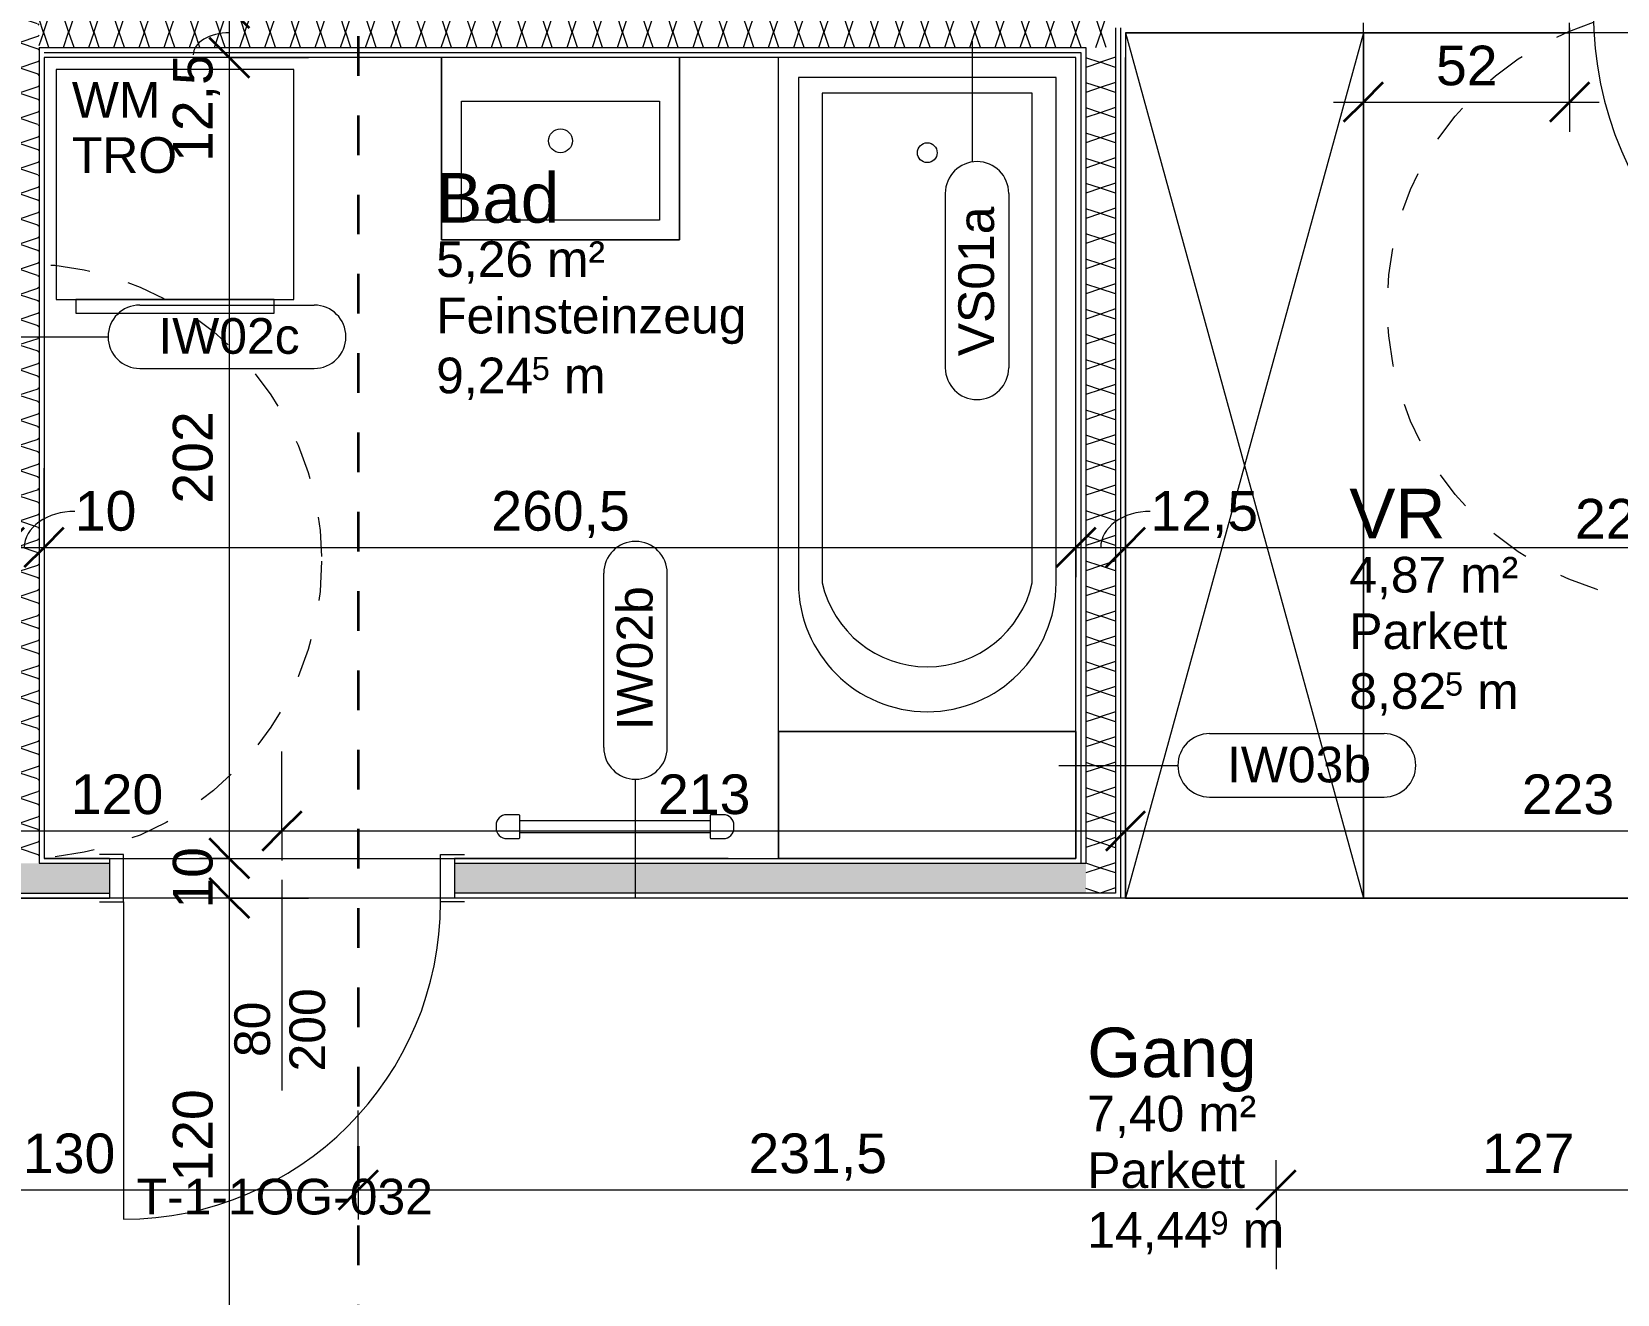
# Model space of a CAD drawing. Header units: metres. Extents: x 3.2 to 50, y 58.8 to 100.4.
# Drawn here: x 31.734 to 35.733, y 75.056 to 78.241 of the extents above; entities that cross this region are included whole.
import ezdxf

# ---------------------------------------------------------------- set-up
doc = ezdxf.new("R2010")
doc.units = ezdxf.units.M
doc.linetypes.add('Strich Punkt Mittel', pattern=[0.015875, 0.00635, -0.004763, 0, -0.004763])
doc.linetypes.add('Verdeckt', pattern=[0.003, 0.002, -0.001])
for name, color, linetype, lineweight in [('A_2D', 7, 'Continuous', 13), ('A_Bemassung-50_', 4, 'Continuous', 9), ('A_Bemassung_', 4, 'Continuous', 9), ('A_Beschriftung_', 7, 'Continuous', 9), ('A_Decken', 8, 'Continuous', 13), ('A_Moebel', 6, 'Continuous', 13), ('A_Raeume', 7, 'Continuous', 13), ('A_Raeume_', 7, 'Continuous', 5), ('A_Raeume_Beschriftung_', 7, 'Continuous', 9), ('A_Raster_', 1, 'Continuous', 9), ('A_Sanitaer', 3, 'Continuous', 13), ('A_Tueren', 31, 'Continuous', 13), ('A_Waende', 7, 'Continuous', 13), ('M-EQPM', 50, 'Continuous', 5), ('Text', 130, 'Continuous', 9)]:
    doc.layers.add(name, color=color, linetype=linetype, lineweight=lineweight)
doc.styles.add('Arial_2', font='arial.ttf', dxfattribs={"height": 0.09})
doc.styles.add('Arial_3', font='arial.ttf', dxfattribs={"height": 0.125})
doc.styles.add('Arial_4', font='arial.ttf', dxfattribs={"height": 0.05849})
doc.styles.add('Arial_5', font='arial.ttf', dxfattribs={"height": 0.1})
doc.dimstyles.new('WGA-Bemaßung', dxfattribs={"dimscale": 0.3048, "dimtxt": 0.102026, "dimasz": 0.328084, "dimexe": 0.246063, "dimexo": 0.0625, "dimgap": 0.04101, "dimtad": 1, "dimdec": 1, "dimlfac": 100, "dimrnd": 0.5, "dimdsep": 46, "dimtxsty": 'Arial_5', "dimblk1": 'OBLIQUE', "dimblk2": 'OBLIQUE', "dimsah": 1, "dimcen": 0.09, "dimdle": 0.246063, "dimazin": 2, "dimtfac": 1, "dimtdec": 4, "dimtix": 1, "dimtmove": 0, "dimatfit": 3, "dimfxl": 0.656168, "dimfxlon": 1, "dimtvp": 1, "dimtolj": 1, "dimtzin": 0, "dimarcsym": 2})
doc.dimstyles.new('WGA-Bemaßung_1', dxfattribs={"dimscale": 0.3048, "dimtxt": 0.102026, "dimasz": 0.328084, "dimexe": 0.246063, "dimexo": 0.0625, "dimgap": 0.04101, "dimtad": 1, "dimdec": 1, "dimlfac": 100, "dimrnd": 0.5, "dimdsep": 46, "dimtxsty": 'Arial_5', "dimblk1": 'OBLIQUE', "dimblk2": 'OBLIQUE', "dimsah": 1, "dimcen": 0.09, "dimdle": 0.246063, "dimazin": 2, "dimtfac": 1, "dimtdec": 4, "dimtix": 1, "dimtmove": 2, "dimatfit": 3, "dimfxl": 0.656168, "dimfxlon": 1, "dimtvp": 1, "dimtolj": 1, "dimtzin": 0, "dimarcsym": 2})
doc.dimstyles.new('WGA-Bemaßung_2', dxfattribs={"dimscale": 0.3048, "dimtxt": 0.102026, "dimasz": 0.328084, "dimexe": 0.246063, "dimexo": 0.0625, "dimgap": 0.04101, "dimtad": 1, "dimdec": 1, "dimlfac": 100, "dimrnd": 0.5, "dimdsep": 46, "dimtxsty": 'Arial_5', "dimblk1": 'OBLIQUE', "dimblk2": 'OBLIQUE', "dimsah": 1, "dimcen": 0.09, "dimdle": 0.246063, "dimazin": 2, "dimtfac": 1, "dimtdec": 4, "dimtix": 1, "dimtmove": 1, "dimatfit": 3, "dimfxl": 0.656168, "dimfxlon": 1, "dimtvp": 1, "dimtolj": 1, "dimtzin": 0, "dimarcsym": 2})
doc.dimstyles.new('WGA-Bemaßung_3', dxfattribs={"dimscale": 0.3048, "dimtxt": 0.102026, "dimasz": 0.328084, "dimexe": 0.246063, "dimexo": 0.0625, "dimgap": 0.04101, "dimtad": 1, "dimdec": 1, "dimlfac": 100, "dimrnd": 0.5, "dimdsep": 46, "dimtxsty": 'Arial_5', "dimblk1": 'OBLIQUE', "dimblk2": 'OBLIQUE', "dimsah": 1, "dimcen": 0.09, "dimdle": 0.246063, "dimazin": 2, "dimtfac": 1, "dimtdec": 4, "dimtix": 1, "dimtmove": 0, "dimatfit": 3, "dimfxl": 0.656168, "dimfxlon": 1, "dimtvp": 1, "dimtolj": 1, "dimtzin": 0, "dimarcsym": 2})

# ---------------------------------------------------------------- blocks, each defined once
blk = doc.blocks.new('UZ_D1 - SL_0900x2000_Wohnungstür-5426848-263_PP_01OG_BT1')
at = {"layer": 'A_Tueren', "lineweight": 5}
for p, q in [((-0.45, 0.1), (-0.51, 0.1)), ((-0.45, -0.1), (-0.45, 0.1)), ((0.45, 0.1), (0.51, 0.1)), ((0.45, -0.1), (0.45, 0.1)), ((-0.51, -0.1), (-0.45, -0.1)), ((0.51, -0.1), (0.45, -0.1)), ((0.45, -0.1), (0.45, -1))]:
    blk.add_line(p, q, dxfattribs=at)
blk.add_arc((0.45, -0.1), 0.9, 180, 270, dxfattribs=at)
blk = doc.blocks.new('UZ_D1 - SL_0800x2000_Zimmertür_Stahlzarge_GK-7175609-263_PP_01OG_BT1')
at = {"layer": 'A_Tueren', "lineweight": 5}
for p, q in [((0.4, 0.06), (0.4, 0.86)), ((-0.46, 0.06), (-0.4, 0.06)), ((-0.4, 0.06), (-0.4, -0.06)), ((0.4, 0.06), (0.4, -0.06)), ((0.46, 0.06), (0.4, 0.06)), ((-0.4, -0.06), (-0.46, -0.06)), ((0.4, -0.06), (0.46, -0.06))]:
    blk.add_line(p, q, dxfattribs=at)
blk.add_arc((0.4, 0.06), 0.8, 90, 180, dxfattribs=at)
blk = doc.blocks.new('Sani_Waschmaschine - 600x600-V35-263_PP_01OG_BT1')
at = {"layer": 'A_Sanitaer'}
for p, q in [((0.5675, 0.5666), (-0.0325, 0.5666)), ((-0.0325, 0.5666), (-0.0325, -0.0134)), ((0.5675, -0.0134), (0.5675, 0.5666)), ((-0.0325, -0.0134), (0.5675, -0.0134)), ((0.0175, -0.0134), (0.0175, -0.0484)), ((0.0238, -0.0134), (0.0175, -0.0134)), ((0.5175, -0.0134), (0.0175, -0.0134)), ((0.0423, -0.0134), (0.0238, -0.0134)), ((0.0721, -0.0134), (0.0423, -0.0134)), ((0.1116, -0.0134), (0.0721, -0.0134)), ((0.159, -0.0134), (0.1116, -0.0134)), ((0.2119, -0.0134), (0.159, -0.0134)), ((0.2675, -0.0134), (0.2119, -0.0134)), ((0.3231, -0.0134), (0.2675, -0.0134)), ((0.376, -0.0134), (0.3231, -0.0134)), ((0.4234, -0.0134), (0.376, -0.0134)), ((0.463, -0.0134), (0.4234, -0.0134)), ((0.4928, -0.0134), (0.463, -0.0134)), ((0.5112, -0.0134), (0.4928, -0.0134)), ((0.5175, -0.0134), (0.5112, -0.0134)), ((0.5175, -0.0484), (0.5175, -0.0134)), ((0.0175, -0.0484), (0.5175, -0.0484)), ((0.0175, -0.0484), (0.5175, -0.0484))]:
    blk.add_line(p, q, dxfattribs=at)
blk = doc.blocks.new('Sani_Waschtisch_Wandbasiert_eckig_einzel - 600 x 460-11352363-263_PP_01OG_BT1')
at = {"layer": 'A_Sanitaer', "lineweight": 5}
for p, q in [((0.4226, 0.5225), (-0.1774, 0.5225)), ((-0.1774, 0.5225), (-0.1774, 0.0625)), ((-0.1774, 0.0625), (-0.1774, 0.5225)), ((-0.1774, 0.5225), (0.4226, 0.5225)), ((0.4226, 0.0625), (0.4226, 0.5225)), ((0.4226, 0.5225), (0.4226, 0.0625)), ((-0.1274, 0.1725), (-0.1274, 0.4725)), ((-0.1274, 0.4725), (0.3726, 0.4725)), ((0.3726, 0.4725), (0.3726, 0.1725)), ((0.3726, 0.1725), (-0.1274, 0.1725))]:
    blk.add_line(p, q, dxfattribs=at)
blk.add_circle((0.1226, 0.2725), 0.03, dxfattribs=at)
blk = doc.blocks.new('Moeb_Schrank - Schrank_2m_60cm-V60-263_PP_01OG_BT1')
at = {"layer": 'A_Moebel', "color": 8}
for p, q in [((0, 0), (2.1825, 0.6)), ((0, 0.6), (2.1825, 0)), ((2.1825, 0.6), (0, 0.6)), ((0, 0.6), (0, 0)), ((0, 0), (0, 0.6)), ((0, 0.6), (2.1825, 0.6)), ((2.1825, 0), (2.1825, 0.6)), ((2.1825, 0.6), (2.1825, 0)), ((0, 0), (2.1825, 0)), ((2.1825, 0), (0.0625, 0))]:
    blk.add_line(p, q, dxfattribs=at)
blk = doc.blocks.new('HLS_Heizkörper Bad - 60x120-V79-263_PP_01OG_BT1')
at = {"layer": 'M-EQPM'}
for p, q in [((-0.3, -0.077), (-0.3, -0.083)), ((-0.242, -0.05), (-0.273, -0.05)), ((-0.24, -0.108), (-0.24, -0.052)), ((0.24, -0.065), (-0.24, -0.065)), ((0.24, -0.052), (0.24, -0.108)), ((0.273, -0.05), (0.242, -0.05)), ((0.3, -0.083), (0.3, -0.077)), ((-0.273, -0.11), (-0.242, -0.11)), ((-0.24, -0.095), (0.24, -0.095)), ((0.242, -0.11), (0.273, -0.11))]:
    blk.add_line(p, q, dxfattribs=at)
for centre, radius, start, end in [((-0.273, -0.077), 0.027, 90, 180), ((-0.242, -0.052), 0.00198, 360, 90), ((-0.242, -0.052), 0.00198, 45, 75), ((0.242, -0.052), 0.002, 90, 180), ((0.273, -0.077), 0.027, 360, 90), ((-0.273, -0.083), 0.027, 180, 270), ((-0.242, -0.108), 0.002, 270, 360), ((-0.242, -0.108), 0.002, 270, 360), ((0.242, -0.108), 0.00198, 180, 270), ((0.242, -0.108), 0.00198, 180, 270), ((0.273, -0.083), 0.027, 270, 360)]:
    blk.add_arc(centre, radius, start, end, dxfattribs=at)
blk = doc.blocks.new('Sani_Badewanne - 750x1700-11051551-263_PP_01OG_BT1')
at = {"layer": 'A_Sanitaer', "lineweight": 5}
for p, q in [((-0.375, -1.7), (-0.375, 0)), ((-0.375, -1.7), (-0.375, 0)), ((0.375, -1.7), (-0.375, -1.7)), ((0.375, -1.7), (-0.375, -1.7))]:
    blk.add_line(p, q, dxfattribs=at)
at = {"layer": 'A_Sanitaer'}
for p, q in [((-0.375, -1.7), (-0.375, 0)), ((0.325, -0.05), (-0.325, -0.05)), ((-0.325, -0.05), (-0.325, -1.325)), ((0.325, -1.325), (0.325, -0.05)), ((-0.265, -0.09), (-0.265, -1.325)), ((0.265, -0.09), (-0.265, -0.09)), ((0.265, -1.325), (0.265, -0.09)), ((0.375, -1.7), (-0.375, -1.7)), ((0.375, -1.7), (-0.375, -1.7)), ((-0.375, -1.7), (-0.375, -2.02)), ((-0.375, -2.02), (-0.375, -1.7)), ((-0.375, -1.7), (0.375, -1.7)), ((0.375, -2.02), (0.375, -1.7)), ((0.375, -1.7), (0.375, -2.02)), ((0.375, -2.02), (-0.375, -2.02))]:
    blk.add_line(p, q, dxfattribs=at)
blk.add_circle((0, -0.24), 0.025, dxfattribs=at)
for centre, radius, start, end in [((0, -1.325), 0.325, 180, 270), ((0, -1.265), 0.2717, 192.7575, 270), ((0, -1.265), 0.2717, 270, 347.2425), ((0, -1.325), 0.325, 270, 0)]:
    blk.add_arc(centre, radius, start, end, dxfattribs=at)
blk = doc.blocks.new('BS_Tuer_PP - unten-10002439-263_PP_01OG_BT1')
at = {"layer": 'A_Beschriftung_'}
blk.add_line((0, 0.000124), (0, -0.010513), dxfattribs=at)
blk = doc.blocks.new('BS_Wand_Lollipop - rechts_oben-2026913-263_PP_01OG_BT1')
at = {"layer": 'A_Beschriftung_'}
for p, q in [((0.0046, 0.0016), (0.0134, 0.0016)), ((-0.003, 0), (0.003, 0)), ((0.0046, -0.0016), (0.0134, -0.0016))]:
    blk.add_line(p, q, dxfattribs=at)
for centre, start, end in [((0.0046, 0), 90, 270), ((0.0134, 0), 270, 90)]:
    blk.add_arc(centre, 0.0016, start, end, dxfattribs=at)
blk = doc.blocks.new('DIMBLOCK149-263_PP_01OG_BT1')
at = {"layer": 'A_Bemassung-50_', "transparency": 16777216}
for p, q in [((31.6652, 76.9398), (31.6652, 77.1398)), ((31.7652, 76.9398), (31.7652, 77.1398)), ((31.6652, 76.9398), (31.7652, 76.9398)), ((31.6652, 76.9398), (31.6652, 76.8648)), ((31.7652, 76.9398), (31.7652, 76.8648))]:
    blk.add_line(p, q, dxfattribs=at)
at = {"layer": 'A_Bemassung-50_', "lineweight": 35, "transparency": 16777216}
for p, q in [((31.6652, 76.9398), (31.7152, 76.9898)), ((31.7652, 76.9398), (31.8152, 76.9898)), ((31.6652, 76.9398), (31.6152, 76.8898)), ((31.7652, 76.9398), (31.7152, 76.8898))]:
    blk.add_line(p, q, dxfattribs=at)
at = {"layer": 'A_Bemassung-50_', "transparency": 16777216}
blk.add_ellipse((31.8426, 76.9398), major_axis=(0.1274, 0), ratio=0.71408, start_param=1.570796, end_param=3.141593, dxfattribs=at)
at = {"layer": 'A_Bemassung-50_', "color": 0, "transparency": 16777216, "insert": (31.8426, 77.0821), "char_height": 0.1, "width": 0.184588, "attachment_point": 1, "line_spacing_factor": 0.941778, "style": 'Arial_5'}
blk.add_mtext('10', dxfattribs=at)
blk = doc.blocks.new('_Oblique')
at = {"color": 0, "linetype": 'ByBlock', "lineweight": -2}
blk.add_line((-0.5, -0.5), (0.5, 0.5), dxfattribs=at)
blk = doc.blocks.new('DIMBLOCK150-263_PP_01OG_BT1')
at = {"layer": 'A_Bemassung-50_', "transparency": 16777216}
for p, q in [((31.7652, 76.9398), (31.7652, 77.1398)), ((34.3677, 76.9398), (34.3677, 77.1398)), ((31.7652, 76.9398), (34.3677, 76.9398)), ((31.7652, 76.9398), (31.7652, 76.8648)), ((34.3677, 76.9398), (34.3677, 76.8648))]:
    blk.add_line(p, q, dxfattribs=at)
at = {"layer": 'A_Bemassung-50_', "lineweight": 35, "transparency": 16777216}
for p, q in [((31.7652, 76.9398), (31.8152, 76.9898)), ((34.3677, 76.9398), (34.4177, 76.9898)), ((31.7652, 76.9398), (31.7152, 76.8898)), ((34.3677, 76.9398), (34.3177, 76.8898))]:
    blk.add_line(p, q, dxfattribs=at)
at = {"layer": 'A_Bemassung-50_', "color": 0, "transparency": 16777216, "insert": (32.893, 77.0821), "char_height": 0.1, "width": 0.416266, "attachment_point": 1, "line_spacing_factor": 0.941778, "style": 'Arial_5'}
blk.add_mtext('260,5', dxfattribs=at)
blk = doc.blocks.new('DIMBLOCK151-263_PP_01OG_BT1')
at = {"layer": 'A_Bemassung-50_', "transparency": 16777216}
for p, q in [((34.3677, 76.9398), (34.3677, 77.1398)), ((34.4927, 76.9398), (34.4927, 77.1398)), ((34.3677, 76.9398), (34.4927, 76.9398)), ((34.3677, 76.9398), (34.3677, 76.8648)), ((34.4927, 76.9398), (34.4927, 76.8648))]:
    blk.add_line(p, q, dxfattribs=at)
at = {"layer": 'A_Bemassung-50_', "lineweight": 35, "transparency": 16777216}
for p, q in [((34.3677, 76.9398), (34.4177, 76.9898)), ((34.4927, 76.9398), (34.5427, 76.9898)), ((34.3677, 76.9398), (34.3177, 76.8898)), ((34.4927, 76.9398), (34.4427, 76.8898))]:
    blk.add_line(p, q, dxfattribs=at)
at = {"layer": 'A_Bemassung-50_', "transparency": 16777216}
blk.add_ellipse((34.5553, 76.9398), major_axis=(0.1251, 0), ratio=0.727009, start_param=1.570796, end_param=3.141593, dxfattribs=at)
at = {"layer": 'A_Bemassung-50_', "color": 0, "transparency": 16777216, "insert": (34.5553, 77.0821), "char_height": 0.1, "width": 0.323972, "attachment_point": 1, "line_spacing_factor": 0.941778, "style": 'Arial_5'}
blk.add_mtext('12,5', dxfattribs=at)
blk = doc.blocks.new('DIMBLOCK152-263_PP_01OG_BT1')
at = {"layer": 'A_Bemassung-50_', "transparency": 16777216}
for p, q in [((34.4927, 76.9398), (34.4927, 77.1398)), ((36.7227, 76.9398), (36.7227, 77.1398)), ((34.4927, 76.9398), (36.7227, 76.9398)), ((34.4927, 76.9398), (34.4927, 76.8648)), ((36.7227, 76.9398), (36.7227, 76.8648))]:
    blk.add_line(p, q, dxfattribs=at)
at = {"layer": 'A_Bemassung-50_', "lineweight": 35, "transparency": 16777216}
for p, q in [((34.4927, 76.9398), (34.5427, 76.9898)), ((36.7227, 76.9398), (36.7727, 76.9898)), ((34.4927, 76.9398), (34.4427, 76.8898)), ((36.7227, 76.9398), (36.6727, 76.8898))]:
    blk.add_line(p, q, dxfattribs=at)
at = {"layer": 'A_Bemassung-50_', "color": 0, "transparency": 16777216, "insert": (35.6265, 77.0622), "char_height": 0.1, "width": 0.276883, "attachment_point": 1, "line_spacing_factor": 0.941778, "style": 'Arial_5'}
blk.add_mtext('223', dxfattribs=at)
blk = doc.blocks.new('DIMBLOCK215-263_PP_01OG_BT1')
at = {"layer": 'A_Bemassung-50_', "lineweight": 35, "transparency": 16777216}
for p, q in [((32.2323, 78.3005), (32.1823, 78.3505)), ((32.2323, 78.3005), (32.2823, 78.2505)), ((32.2323, 78.1755), (32.1823, 78.2255)), ((32.2323, 78.1755), (32.2823, 78.1255))]:
    blk.add_line(p, q, dxfattribs=at)
at = {"layer": 'A_Bemassung-50_', "transparency": 16777216}
for p, q in [((32.2323, 78.3005), (32.1573, 78.3005)), ((32.2323, 78.3005), (32.2323, 78.1755)), ((32.2323, 78.3005), (32.4323, 78.3005)), ((32.2323, 78.1755), (32.1573, 78.1755)), ((32.2323, 78.1755), (32.4323, 78.1755))]:
    blk.add_line(p, q, dxfattribs=at)
blk.add_ellipse((32.2323, 78.182), major_axis=(0.091, 0), ratio=0.615109, start_param=1.570796, end_param=3.141593, dxfattribs=at)
at = {"layer": 'A_Bemassung-50_', "color": 0, "transparency": 16777216, "insert": (32.09, 77.9121), "char_height": 0.1, "width": 0.323972, "attachment_point": 1, "rotation": 90, "line_spacing_factor": 0.941778, "style": 'Arial_5'}
blk.add_mtext('12,5', dxfattribs=at)
blk = doc.blocks.new('DIMBLOCK216-263_PP_01OG_BT1')
at = {"layer": 'A_Bemassung-50_', "lineweight": 35, "transparency": 16777216}
for p, q in [((32.2323, 78.1755), (32.1823, 78.2255)), ((32.2323, 78.1755), (32.2823, 78.1255)), ((32.2323, 76.1555), (32.1823, 76.2055)), ((32.2323, 76.1555), (32.2823, 76.1055))]:
    blk.add_line(p, q, dxfattribs=at)
at = {"layer": 'A_Bemassung-50_', "transparency": 16777216}
for p, q in [((32.2323, 78.1755), (32.1573, 78.1755)), ((32.2323, 78.1755), (32.2323, 76.1555)), ((32.2323, 78.1755), (32.4323, 78.1755)), ((32.2323, 76.1555), (32.1573, 76.1555)), ((32.2323, 76.1555), (32.4323, 76.1555))]:
    blk.add_line(p, q, dxfattribs=at)
at = {"layer": 'A_Bemassung-50_', "color": 0, "transparency": 16777216, "insert": (32.09, 77.0501), "char_height": 0.1, "width": 0.276883, "attachment_point": 1, "rotation": 90, "line_spacing_factor": 0.941778, "style": 'Arial_5'}
blk.add_mtext('202', dxfattribs=at)
blk = doc.blocks.new('DIMBLOCK217-263_PP_01OG_BT1')
at = {"layer": 'A_Bemassung-50_', "lineweight": 35, "transparency": 16777216}
for p, q in [((32.2323, 76.1555), (32.1823, 76.2055)), ((32.2323, 76.1555), (32.2823, 76.1055)), ((32.2323, 76.0555), (32.1823, 76.1055)), ((32.2323, 76.0555), (32.2823, 76.0055))]:
    blk.add_line(p, q, dxfattribs=at)
at = {"layer": 'A_Bemassung-50_', "transparency": 16777216}
for p, q in [((32.2323, 76.1555), (32.1573, 76.1555)), ((32.2323, 76.1555), (32.2323, 76.0555)), ((32.2323, 76.1555), (32.4323, 76.1555)), ((32.2323, 76.0555), (32.1573, 76.0555)), ((32.2323, 76.0555), (32.4323, 76.0555))]:
    blk.add_line(p, q, dxfattribs=at)
at = {"layer": 'A_Bemassung-50_', "color": 0, "transparency": 16777216, "insert": (32.09, 76.0286), "char_height": 0.1, "width": 0.184588, "attachment_point": 1, "rotation": 90, "line_spacing_factor": 0.941778, "style": 'Arial_5'}
blk.add_mtext('10', dxfattribs=at)
blk = doc.blocks.new('DIMBLOCK218-263_PP_01OG_BT1')
at = {"layer": 'A_Bemassung-50_', "lineweight": 35, "transparency": 16777216}
for p, q in [((32.2323, 76.0555), (32.1823, 76.1055)), ((32.2323, 76.0555), (32.2823, 76.0055)), ((32.2323, 74.8555), (32.1823, 74.9055)), ((32.2323, 74.8555), (32.2823, 74.8055))]:
    blk.add_line(p, q, dxfattribs=at)
at = {"layer": 'A_Bemassung-50_', "transparency": 16777216}
for p, q in [((32.2323, 76.0555), (32.1573, 76.0555)), ((32.2323, 76.0555), (32.2323, 74.8555)), ((32.2323, 76.0555), (32.4323, 76.0555)), ((32.2323, 74.8555), (32.1573, 74.8555)), ((32.2323, 74.8555), (32.4323, 74.8555))]:
    blk.add_line(p, q, dxfattribs=at)
at = {"layer": 'A_Bemassung-50_', "color": 0, "transparency": 16777216, "insert": (32.09, 75.3401), "char_height": 0.1, "width": 0.276883, "attachment_point": 1, "rotation": 90, "line_spacing_factor": 0.941778, "style": 'Arial_5'}
blk.add_mtext('120', dxfattribs=at)
blk = doc.blocks.new('BS_Wand_Lollipop - links_unten-2026911-263_PP_01OG_BT1')
at = {"layer": 'A_Beschriftung_'}
for p, q in [((-0.00467, 0.001367), (-0.01347, 0.001367)), ((-0.003087, 0), (0.003, 0)), ((-0.00467, -0.001833), (-0.01347, -0.001833))]:
    blk.add_line(p, q, dxfattribs=at)
for centre, start, end in [((-0.01347, -0.000233), 90, 270), ((-0.00467, -0.000233), 270, 90)]:
    blk.add_arc(centre, 0.0016, start, end, dxfattribs=at)
blk = doc.blocks.new('DIMBLOCK349-263_PP_01OG_BT1')
at = {"layer": 'A_Bemassung-50_', "transparency": 16777216}
for p, q in [((32.5577, 75.3192), (32.5577, 75.5192)), ((31.2602, 75.3192), (31.2602, 75.3942)), ((31.2602, 75.3192), (32.5577, 75.3192)), ((31.2602, 75.3192), (31.2602, 75.1192)), ((32.5577, 75.3192), (32.5577, 75.2442))]:
    blk.add_line(p, q, dxfattribs=at)
at = {"layer": 'A_Bemassung-50_', "lineweight": 35, "transparency": 16777216}
for p, q in [((31.2602, 75.3192), (31.3102, 75.3692)), ((32.5577, 75.3192), (32.6077, 75.3692)), ((31.2602, 75.3192), (31.2102, 75.2692)), ((32.5577, 75.3192), (32.5077, 75.2692))]:
    blk.add_line(p, q, dxfattribs=at)
at = {"layer": 'A_Bemassung-50_', "color": 0, "transparency": 16777216, "insert": (31.7117, 75.4615), "char_height": 0.1, "width": 0.276883, "attachment_point": 1, "line_spacing_factor": 0.941778, "style": 'Arial_5'}
blk.add_mtext('130', dxfattribs=at)
blk = doc.blocks.new('DIMBLOCK350-263_PP_01OG_BT1')
at = {"layer": 'A_Bemassung-50_', "transparency": 16777216}
for p, q in [((32.5577, 75.3192), (32.5577, 75.5192)), ((34.8727, 75.3192), (34.8727, 75.3942)), ((32.5577, 75.3192), (34.8727, 75.3192)), ((32.5577, 75.3192), (32.5577, 75.2442)), ((34.8727, 75.3192), (34.8727, 75.1192))]:
    blk.add_line(p, q, dxfattribs=at)
at = {"layer": 'A_Bemassung-50_', "lineweight": 35, "transparency": 16777216}
for p, q in [((32.5577, 75.3192), (32.6077, 75.3692)), ((34.8727, 75.3192), (34.9227, 75.3692)), ((32.5577, 75.3192), (32.5077, 75.2692)), ((34.8727, 75.3192), (34.8227, 75.2692))]:
    blk.add_line(p, q, dxfattribs=at)
at = {"layer": 'A_Bemassung-50_', "color": 0, "transparency": 16777216, "insert": (33.5417, 75.4615), "char_height": 0.1, "width": 0.416266, "attachment_point": 1, "line_spacing_factor": 0.941778, "style": 'Arial_5'}
blk.add_mtext('231,5', dxfattribs=at)
blk = doc.blocks.new('DIMBLOCK351-263_PP_01OG_BT1')
at = {"layer": 'A_Bemassung-50_', "transparency": 16777216}
for p, q in [((34.8727, 75.3192), (34.8727, 75.3942)), ((36.1427, 75.3192), (36.1427, 75.3942)), ((34.8727, 75.3192), (36.1427, 75.3192)), ((34.8727, 75.3192), (34.8727, 75.1192)), ((36.1427, 75.3192), (36.1427, 75.1192))]:
    blk.add_line(p, q, dxfattribs=at)
at = {"layer": 'A_Bemassung-50_', "lineweight": 35, "transparency": 16777216}
for p, q in [((34.8727, 75.3192), (34.9227, 75.3692)), ((36.1427, 75.3192), (36.1927, 75.3692)), ((34.8727, 75.3192), (34.8227, 75.2692)), ((36.1427, 75.3192), (36.0927, 75.2692))]:
    blk.add_line(p, q, dxfattribs=at)
at = {"layer": 'A_Bemassung-50_', "color": 0, "transparency": 16777216, "insert": (35.3923, 75.4615), "char_height": 0.1, "width": 0.276883, "attachment_point": 1, "line_spacing_factor": 0.941778, "style": 'Arial_5'}
blk.add_mtext('127', dxfattribs=at)
blk = doc.blocks.new('DIMBLOCK374-263_PP_01OG_BT1')
at = {"layer": 'A_Bemassung-50_', "transparency": 16777216}
for p, q in [((31.1652, 76.2249), (31.1652, 76.4249)), ((32.3652, 76.2249), (32.3652, 76.4249)), ((31.1652, 76.2249), (32.3652, 76.2249)), ((31.1652, 76.2249), (31.1652, 76.1499)), ((32.3652, 76.2249), (32.3652, 76.1499))]:
    blk.add_line(p, q, dxfattribs=at)
at = {"layer": 'A_Bemassung-50_', "lineweight": 35, "transparency": 16777216}
for p, q in [((31.1652, 76.2249), (31.2152, 76.2749)), ((32.3652, 76.2249), (32.4152, 76.2749)), ((31.1652, 76.2249), (31.1152, 76.1749)), ((32.3652, 76.2249), (32.3152, 76.1749))]:
    blk.add_line(p, q, dxfattribs=at)
at = {"layer": 'A_Bemassung-50_', "color": 0, "transparency": 16777216, "insert": (31.8326, 76.3672), "char_height": 0.1, "width": 0.276883, "attachment_point": 1, "line_spacing_factor": 0.941778, "style": 'Arial_5'}
blk.add_mtext('120', dxfattribs=at)
blk = doc.blocks.new('DIMBLOCK375-263_PP_01OG_BT1')
at = {"layer": 'A_Bemassung-50_', "transparency": 16777216}
for p, q in [((32.3652, 76.2249), (32.3652, 76.4249)), ((34.4927, 76.2249), (34.4927, 76.4249)), ((32.3652, 76.2249), (34.4927, 76.2249)), ((32.3652, 76.2249), (32.3652, 76.1499)), ((34.4927, 76.2249), (34.4927, 76.1499))]:
    blk.add_line(p, q, dxfattribs=at)
at = {"layer": 'A_Bemassung-50_', "lineweight": 35, "transparency": 16777216}
for p, q in [((32.3652, 76.2249), (32.4152, 76.2749)), ((34.4927, 76.2249), (34.5427, 76.2749)), ((32.3652, 76.2249), (32.3152, 76.1749)), ((34.4927, 76.2249), (34.4427, 76.1749))]:
    blk.add_line(p, q, dxfattribs=at)
at = {"layer": 'A_Bemassung-50_', "color": 0, "transparency": 16777216, "insert": (33.3136, 76.3672), "char_height": 0.1, "width": 0.276883, "attachment_point": 1, "line_spacing_factor": 0.941778, "style": 'Arial_5'}
blk.add_mtext('213', dxfattribs=at)
blk = doc.blocks.new('DIMBLOCK376-263_PP_01OG_BT1')
at = {"layer": 'A_Bemassung-50_', "transparency": 16777216}
for p, q in [((34.4927, 76.2249), (34.4927, 76.4249)), ((36.7227, 76.2249), (36.7227, 76.4249)), ((34.4927, 76.2249), (36.7227, 76.2249)), ((34.4927, 76.2249), (34.4927, 76.1499)), ((36.7227, 76.2249), (36.7227, 76.1499))]:
    blk.add_line(p, q, dxfattribs=at)
at = {"layer": 'A_Bemassung-50_', "lineweight": 35, "transparency": 16777216}
for p, q in [((34.4927, 76.2249), (34.5427, 76.2749)), ((36.7227, 76.2249), (36.7727, 76.2749)), ((34.4927, 76.2249), (34.4427, 76.1749)), ((36.7227, 76.2249), (36.6727, 76.1749))]:
    blk.add_line(p, q, dxfattribs=at)
at = {"layer": 'A_Bemassung-50_', "color": 0, "transparency": 16777216, "insert": (35.4923, 76.3672), "char_height": 0.1, "width": 0.276883, "attachment_point": 1, "line_spacing_factor": 0.941778, "style": 'Arial_5'}
blk.add_mtext('223', dxfattribs=at)
blk = doc.blocks.new('DIMBLOCK575-263_PP_01OG_BT1')
at = {"layer": 'A_Bemassung-50_', "transparency": 16777216}
for p, q in [((35.0927, 78.0632), (35.0927, 78.2632)), ((35.6127, 78.0632), (35.6127, 78.2632)), ((35.0177, 78.0632), (35.6877, 78.0632)), ((35.0927, 78.0632), (35.0927, 77.9882)), ((35.6127, 78.0632), (35.6127, 77.9882))]:
    blk.add_line(p, q, dxfattribs=at)
at = {"layer": 'A_Bemassung-50_', "lineweight": 35, "transparency": 16777216}
for p, q in [((35.0927, 78.0632), (35.1427, 78.1132)), ((35.6127, 78.0632), (35.6627, 78.1132)), ((35.0927, 78.0632), (35.0427, 78.0132)), ((35.6127, 78.0632), (35.5627, 78.0132))]:
    blk.add_line(p, q, dxfattribs=at)
at = {"layer": 'A_Bemassung-50_', "color": 0, "transparency": 16777216, "insert": (35.2758, 78.2055), "char_height": 0.1, "width": 0.184588, "attachment_point": 1, "line_spacing_factor": 0.941778, "style": 'Arial_5'}
blk.add_mtext('52', dxfattribs=at)

msp = doc.modelspace()

# ---------------------------------------------------------------- hatches: boundary and pattern name
at = {"layer": 'A_Waende', "lineweight": 5}
h = msp.add_hatch(dxfattribs=at)
h.set_pattern_fill('FP_84', color=250, angle=45, style=0, pattern_type=2)
h.set_pattern_definition([(135, (31.76536, 77.22808), (-0.254, 0.1270034), [0.02245, -0.15715]), (135, (31.65434, 77.27546), (-0.254, 0.1270034), [0.02245, -0.15715]), (135, (31.76536, 77.29172), (-0.254, 0.1270034), [0.02245, -0.15715]), (135, (31.65434, 77.3391), (-0.254, 0.1270034), [0.02245, -0.15715]), (161.565, (31.749094, 77.244345), (-0.5079977, 0.1270007), [0.0502, -0.35141]), (161.565, (31.70172, 77.259194), (-0.5079977, 0.1270007), [0.0502, -0.35141]), (161.565, (31.7498, 77.307277), (-0.5079977, 0.1270007), [0.0502, -0.35141]), (161.565, (31.70172, 77.322834), (-0.5079977, 0.1270007), [0.0502, -0.35141]), (225, (31.653635, 77.24364), (0.254, 0.1270034), [0.02245, -0.15715]), (225, (31.76536, 77.29172), (0.254, 0.1270034), [0.02245, -0.15715]), (225, (31.653635, 77.30728), (0.254, 0.1270034), [0.02245, -0.15715]), (225, (31.76536, 77.35536), (0.254, 0.1270034), [0.02245, -0.15715]), (198.435, (31.70172, 77.259194), (0.5079977, 0.1270007), [0.0502, -0.35141]), (198.435, (31.749094, 77.275457), (0.5079977, 0.1270007), [0.0502, -0.35141]), (198.435, (31.70172, 77.322834), (0.5079977, 0.1270007), [0.0502, -0.35141]), (198.435, (31.749094, 77.339097), (0.5079977, 0.1270007), [0.0502, -0.35141])])
h.paths.add_polyline_path([(31.6777, 76.143), (31.7527, 76.143), (31.7527, 78.3005), (31.6777, 78.3005), (31.6777, 76.1555)])
h = msp.add_hatch(dxfattribs=at)
h.set_pattern_fill('FP_76', color=250, angle=225, style=0, pattern_type=2)
h.set_pattern_definition([(45, (33.12866, 78.1756), (0.1270034, 0.254), [0.02245, -0.15715]), (45, (33.17604, 78.28662), (0.1270034, 0.254), [0.02245, -0.15715]), (45, (33.1923, 78.1756), (0.1270034, 0.254), [0.02245, -0.15715]), (45, (33.23968, 78.28662), (0.1270034, 0.254), [0.02245, -0.15715]), (71.565, (33.144923, 78.191868), (0.1270007, 0.5079977), [0.0502, -0.35141]), (71.565, (33.16048, 78.238537), (0.1270007, 0.5079977), [0.0502, -0.35141]), (71.565, (33.207856, 78.19116), (0.1270007, 0.5079977), [0.0502, -0.35141]), (71.565, (33.22412, 78.238537), (0.1270007, 0.5079977), [0.0502, -0.35141]), (135, (33.14492, 78.28662), (0.1270034, -0.254), [0.02245, -0.15715]), (135, (33.1923, 78.1756), (0.1270034, -0.254), [0.02245, -0.15715]), (135, (33.20856, 78.28662), (0.1270034, -0.254), [0.02245, -0.15715]), (135, (33.25594, 78.1756), (0.1270034, -0.254), [0.02245, -0.15715]), (108.435, (33.16048, 78.238537), (0.1270007, -0.5079977), [0.0502, -0.35141]), (108.435, (33.176743, 78.19116), (0.1270007, -0.5079977), [0.0502, -0.35141]), (108.435, (33.22412, 78.238537), (0.1270007, -0.5079977), [0.0502, -0.35141]), (108.435, (33.240383, 78.19116), (0.1270007, -0.5079977), [0.0502, -0.35141])])
h.paths.add_polyline_path([(34.3927, 78.2005), (34.4677, 78.2005), (34.4677, 78.3005), (31.7527, 78.3005), (31.7527, 78.2005), (34.374, 78.2005)])
h = msp.add_hatch(dxfattribs=at)
h.set_pattern_fill('FP_81', color=250, angle=45, style=0, pattern_type=2)
h.set_pattern_definition([(135, (34.49267, 77.11565), (-0.254, 0.1270034), [0.02245, -0.15715]), (135, (34.38165, 77.16303), (-0.254, 0.1270034), [0.02245, -0.15715]), (135, (34.49267, 77.17929), (-0.254, 0.1270034), [0.02245, -0.15715]), (135, (34.38165, 77.22667), (-0.254, 0.1270034), [0.02245, -0.15715]), (161.565, (34.477112, 77.131208), (-0.5079977, 0.1270007), [0.0502, -0.35141]), (161.565, (34.42903, 77.146764), (-0.5079977, 0.1270007), [0.0502, -0.35141]), (161.565, (34.477112, 77.194847), (-0.5079977, 0.1270007), [0.0502, -0.35141]), (161.565, (34.42903, 77.210404), (-0.5079977, 0.1270007), [0.0502, -0.35141]), (225, (34.38165, 77.131915), (0.254, 0.1270034), [0.02245, -0.15715]), (225, (34.49267, 77.17929), (0.254, 0.1270034), [0.02245, -0.15715]), (225, (34.38095, 77.19485), (0.254, 0.1270034), [0.02245, -0.15715]), (225, (34.49267, 77.24293), (0.254, 0.1270034), [0.02245, -0.15715]), (198.435, (34.42903, 77.146764), (0.5079977, 0.1270007), [0.0502, -0.35141]), (198.435, (34.476405, 77.163027), (0.5079977, 0.1270007), [0.0502, -0.35141]), (198.435, (34.42903, 77.210404), (0.5079977, 0.1270007), [0.0502, -0.35141]), (198.435, (34.476405, 77.226667), (0.5079977, 0.1270007), [0.0502, -0.35141])])
h.paths.add_polyline_path([(34.3927, 76.068), (34.4677, 76.068), (34.4677, 78.2005), (34.3927, 78.2005), (34.3927, 76.143)])
h = msp.add_hatch(dxfattribs=at)
h.set_pattern_fill('FP_85', color=250, angle=-135, style=0, pattern_type=2)
h.set_pattern_definition([(225, (32.51418, 76.1554), (-0.1270034, -0.254), [0.02245, -0.15715]), (225, (32.46681, 76.044385), (-0.1270034, -0.254), [0.02245, -0.15715]), (225, (32.45054, 76.1554), (-0.1270034, -0.254), [0.02245, -0.15715]), (225, (32.40317, 76.044385), (-0.1270034, -0.254), [0.02245, -0.15715]), (251.565, (32.49792, 76.139137), (-0.1270007, -0.50799766), [0.0502, -0.35141]), (251.565, (32.482364, 76.092468), (-0.1270007, -0.50799766), [0.0502, -0.35141]), (251.565, (32.43499, 76.139844), (-0.1270007, -0.50799766), [0.0502, -0.35141]), (251.565, (32.418725, 76.092468), (-0.1270007, -0.50799766), [0.0502, -0.35141]), (315, (32.49792, 76.044385), (-0.1270034, 0.254), [0.02245, -0.15715]), (315, (32.45054, 76.1554), (-0.1270034, 0.254), [0.02245, -0.15715]), (315, (32.43428, 76.044385), (-0.1270034, 0.254), [0.02245, -0.15715]), (315, (32.386905, 76.1554), (-0.1270034, 0.254), [0.02245, -0.15715]), (288.435, (32.482364, 76.092468), (-0.1270007, 0.50799766), [0.0502, -0.35141]), (288.435, (32.4661, 76.139844), (-0.1270007, 0.50799766), [0.0502, -0.35141]), (288.435, (32.418725, 76.092468), (-0.1270007, 0.50799766), [0.0502, -0.35141]), (288.435, (32.40246, 76.139844), (-0.1270007, 0.50799766), [0.0502, -0.35141])])
h.paths.add_polyline_path([(34.374, 76.068), (34.3927, 76.068), (34.3927, 76.143), (32.8002, 76.143), (32.8002, 76.068), (34.3677, 76.068)])
h.paths.add_polyline_path([(31.6002, 76.068), (31.9302, 76.068), (31.9302, 76.143), (31.6002, 76.143)])
h.paths.add_polyline_path([(30.6602, 76.068), (30.7302, 76.068), (30.7302, 76.143), (30.6477, 76.143), (30.6477, 76.068)])

# ---------------------------------------------------------------- linework, layer by layer
at = {"layer": 'A_2D', "linetype": 'Verdeckt', "lineweight": 5}
for centre in [(35.9027, 77.5505), (31.7152, 76.9055)]:
    msp.add_circle(centre, 0.75, dxfattribs=at)
at = {"layer": 'A_Decken'}
for p, q in [((34.3677, 78.1755), (32.253, 78.1755)), ((33.4902, 76.1555), (34.3677, 76.1555)), ((32.8002, 76.0555), (31.9302, 76.0555))]:
    msp.add_line(p, q, dxfattribs=at)
at = {"layer": 'A_Raeume', "color": 8, "linetype": 'Verdeckt'}
for p, q in [((34.4927, 76.0555), (35.0927, 76.0555)), ((35.0927, 76.0555), (36.7227, 76.0555))]:
    msp.add_line(p, q, dxfattribs=at)
at = {"layer": 'A_Raeume_', "flags": 128}
for points in [[(36.7227, 76.0555), (36.7227, 78.238), (34.4927, 78.238), (34.4927, 76.0555), (36.7099, 76.0555)], [(34.3677, 78.1755), (31.7652, 78.1755), (31.7652, 76.1555), (34.3677, 76.1555), (34.3677, 76.1933)], [(35.5077, 74.8555), (36.8477, 74.8555), (36.8477, 76.0555), (34.5832, 76.0555), (34.4302, 76.0555), (31.7152, 76.0555), (30.6852, 76.0555), (30.6852, 74.8555), (32.4514, 74.8555), (32.4577, 74.8555), (32.9577, 74.8555)]]:
    msp.add_lwpolyline(points, close=True, dxfattribs=at)
at = {"layer": 'A_Raster_', "linetype": 'Strich Punkt Mittel', "lineweight": 35}
msp.add_line((32.5577, 94.2296), (32.5577, 59.9489), dxfattribs=at)
at = {"layer": 'A_Waende'}
for p, q in [((34.4677, 78.2505), (34.4677, 76.068)), ((34.4927, 78.238), (34.4927, 76.0555)), ((34.4927, 78.238), (35.6127, 78.238)), ((35.6127, 78.2505), (35.6127, 78.238)), ((31.7527, 78.2005), (34.3927, 78.2005)), ((31.7527, 78.2005), (31.7527, 76.143)), ((34.3927, 78.2005), (34.3927, 76.143)), ((32.253, 78.1755), (31.7652, 78.1755)), ((31.7652, 78.1755), (31.7652, 76.1555)), ((34.3677, 76.1555), (34.3677, 78.1755)), ((31.9302, 76.1555), (31.7652, 76.1555)), ((31.9302, 76.1555), (31.9302, 76.143)), ((33.4902, 76.1555), (32.8002, 76.1555)), ((32.8002, 76.1555), (32.8002, 76.143)), ((31.7527, 76.143), (31.9302, 76.143)), ((32.8002, 76.143), (34.3927, 76.143)), ((31.6002, 76.068), (31.9302, 76.068)), ((31.9302, 76.068), (31.9302, 76.0555)), ((32.8002, 76.068), (32.8002, 76.0555)), ((34.4677, 76.068), (32.8002, 76.068)), ((31.6002, 76.0555), (31.9302, 76.0555)), ((34.4927, 76.0555), (32.8002, 76.0555))]:
    msp.add_line(p, q, dxfattribs=at)
at = {"layer": 'A_Waende', "lineweight": 18}
for p, q in [((34.4802, 78.2505), (34.4802, 76.0555)), ((31.7652, 78.188), (34.3802, 78.188)), ((34.3802, 78.188), (34.3802, 76.143))]:
    msp.add_line(p, q, dxfattribs=at)
at = {"layer": 'A_Waende', "color": 250, "lineweight": 5}
for p, q in [((31.9302, 76.143), (31.9302, 76.068)), ((32.8002, 76.143), (32.8002, 76.068))]:
    msp.add_line(p, q, dxfattribs=at)

# ---------------------------------------------------------------- block references
at = {"layer": 'A_Beschriftung_', "xscale": 49.99999999999998, "yscale": 49.99999999999998, "zscale": 49.99999999999998, "rotation": 89.99999999999991}
for name, p in [('BS_Wand_Lollipop - links_unten-2026911-263_PP_01OG_BT1', (34.1066, 78.0664)), ('BS_Wand_Lollipop - rechts_oben-2026913-263_PP_01OG_BT1', (33.2568, 76.205))]:
    msp.add_blockref(name, p, dxfattribs=at)
at = {"layer": 'A_Beschriftung_', "xscale": 49.99999999999998, "yscale": 49.99999999999998, "zscale": 49.99999999999998}
for name, p in [('BS_Wand_Lollipop - rechts_oben-2026913-263_PP_01OG_BT1', (31.7765, 77.4712)), ('BS_Wand_Lollipop - rechts_oben-2026913-263_PP_01OG_BT1', (34.4749, 76.3901)), ('BS_Tuer_PP - unten-10002439-263_PP_01OG_BT1', (32.3652, 76.0955))]:
    msp.add_blockref(name, p, dxfattribs=at)
at = {"layer": 'A_Moebel', "color": 8, "rotation": 269.9999999999985}
msp.add_blockref('Moeb_Schrank - Schrank_2m_60cm-V60-263_PP_01OG_BT1', (34.4927, 78.238), dxfattribs=at)
at = {"layer": 'A_Sanitaer'}
for name, p in [('Sani_Waschmaschine - 600x600-V35-263_PP_01OG_BT1', (31.8277, 77.5788)), ('Sani_Badewanne - 750x1700-11051551-263_PP_01OG_BT1', (33.9927, 78.1755))]:
    msp.add_blockref(name, p, dxfattribs=at)
at = {"layer": 'A_Sanitaer', "rotation": 180}
msp.add_blockref('Sani_Waschtisch_Wandbasiert_eckig_einzel - 600 x 460-11352363-263_PP_01OG_BT1', (33.1903, 78.238), dxfattribs=at)
at = {"layer": 'A_Tueren'}
msp.add_blockref('UZ_D1 - SL_0900x2000_Wohnungstür-5426848-263_PP_01OG_BT1', (36.1227, 78.3905), dxfattribs=at)
at = {"layer": 'A_Tueren', "rotation": 180}
msp.add_blockref('UZ_D1 - SL_0800x2000_Zimmertür_Stahlzarge_GK-7175609-263_PP_01OG_BT1', (32.3652, 76.1055), dxfattribs=at)
at = {"layer": 'M-EQPM', "rotation": 180}
msp.add_blockref('HLS_Heizkörper Bad - 60x120-V79-263_PP_01OG_BT1', (33.2052, 76.1555), dxfattribs=at)

# ---------------------------------------------------------------- texts
at = {"layer": 'A_Beschriftung_', "char_height": 0.09, "attachment_point": 1, "rotation": 90, "style": 'Arial_2'}
for s, insert, width in [('VS01a', (34.0711, 77.4222), 0.448945), ('IW02b', (33.2098, 76.4786), 0.440928), ('80', (32.245, 75.6544), 0.168354), ('200', (32.3839, 75.618), 0.252532)]:
    msp.add_mtext(s, dxfattribs=dict(at, insert=insert, width=width))
at = {"layer": 'A_Beschriftung_', "char_height": 0.09, "attachment_point": 1, "style": 'Arial_2'}
for s, insert, width in [('IW02c', (32.0534, 77.5182), 0.432911), ('IW03b', (34.7486, 76.4372), 0.440928), ('T-1-1OG-032', (31.9983, 75.3473), 0.889873)]:
    msp.add_mtext(s, dxfattribs=dict(at, insert=insert, width=width))
at = {"layer": 'A_Raeume_Beschriftung_', "attachment_point": 1}
for s, insert, char_height, width, style in [('Bad', (32.7539, 77.884), 0.125, 0.372785, 'Arial_3'), ('5,26 m²', (32.7539, 77.712), 0.09, 0.505063, 'Arial_2'), ('Feinsteinzeug', (32.7539, 77.5695), 0.09, 0.909915, 'Arial_2'), ('9,24', (32.7539, 77.4186), 0.09, 0.292616, 'Arial_2'), ('5', (32.9953, 77.4204), 0.0585, 0.056118, 'Arial_4'), (' m', (33.0416, 77.4186), 0.09, 0.164346, 'Arial_2'), ('VR', (35.0572, 77.088), 0.125, 0.292616, 'Arial_3'), ('4,87 m²', (35.0572, 76.916), 0.09, 0.505063, 'Arial_2'), ('Parkett', (35.0572, 76.7735), 0.09, 0.464979, 'Arial_2'), ('8,82', (35.0572, 76.6226), 0.09, 0.292616, 'Arial_2'), ('5', (35.2986, 76.6244), 0.0585, 0.056118, 'Arial_4'), (' m', (35.345, 76.6226), 0.09, 0.164346, 'Arial_2'), ('Gang', (34.3963, 75.7287), 0.125, 0.51308, 'Arial_3'), ('7,40 m²', (34.3963, 75.5567), 0.09, 0.505063, 'Arial_2'), ('Parkett', (34.3963, 75.4142), 0.09, 0.464979, 'Arial_2'), ('9', (34.7072, 75.2651), 0.0585, 0.056118, 'Arial_4'), ('14,44', (34.3963, 75.2633), 0.09, 0.376793, 'Arial_2'), (' m', (34.7535, 75.2633), 0.09, 0.164346, 'Arial_2')]:
    msp.add_mtext(s, dxfattribs=dict(at, insert=insert, char_height=char_height, width=width, style=style))
at = {"layer": 'Text', "color": 7, "char_height": 0.09, "attachment_point": 1, "style": 'Arial_2'}
for s, insert, width in [('WM', (31.8352, 78.1136), 0.276582), ('TRO', (31.8352, 77.9746), 0.316667)]:
    msp.add_mtext(s, dxfattribs=dict(at, insert=insert, width=width))

# ---------------------------------------------------------------- dimensions: what is measured, and where the dimension line sits
at = {"layer": 'A_Bemassung_'}
dim = msp.add_linear_dim(base=(32.2323, 78.1755), p1=(32.4323, 78.3005), p2=(32.4323, 78.1755), angle=90, dimstyle='WGA-Bemaßung_2', override={"dimpost": '<>', "dimfxl": 0.125}, dxfattribs=at)
dim.commit()
dim.dimension.update_dxf_attribs({"geometry": 'DIMBLOCK215-263_PP_01OG_BT1', "text_midpoint": (32.1567, 78.074), "dimtype": 160, "text_rotation": 90})
for base, p1, p2, override, picture, middle in [((32.2323, 76.1555), (32.4323, 78.1755), (32.4323, 76.1555), {"dimpost": '<>', "dimfxl": 2.02}, 'DIMBLOCK216-263_PP_01OG_BT1', (32.1688, 77.1655)), ((32.2323, 76.0555), (32.4323, 76.1555), (32.4323, 76.0555), {"dimpost": '<>', "dimfxl": 0.1}, 'DIMBLOCK217-263_PP_01OG_BT1', (32.1688, 76.1055)), ((32.2323, 74.8555), (32.4323, 76.0555), (32.4323, 74.8555), {"dimpost": '<>', "dimfxl": 1.2}, 'DIMBLOCK218-263_PP_01OG_BT1', (32.1688, 75.4555))]:
    dim = msp.add_linear_dim(base=base, p1=p1, p2=p2, angle=90, dimstyle='WGA-Bemaßung', override=override, dxfattribs=at)
    dim.commit()
    dim.dimension.update_dxf_attribs({"geometry": picture, "text_midpoint": middle})
for base, p1, p2, dimstyle, override, picture, middle in [((35.6127, 78.0632), (35.0927, 78.2632), (35.6127, 78.2632), 'WGA-Bemaßung_3', {"dimpost": '<>', "dimfxl": 0.52}, 'DIMBLOCK575-263_PP_01OG_BT1', (35.3527, 78.1267)), ((34.3676682485, 76.9397528294), (31.7651682485, 77.1397528294), (34.3676682485, 77.1397528294), 'WGA-Bemaßung', {"dimpost": '<>', "dimfxl": 2.6025}, 'DIMBLOCK150-263_PP_01OG_BT1', (33.0664182485, 77.0033101285)), ((34.4926682485, 76.2248891173), (32.3651682485, 76.4248891173), (34.4926682485, 76.4248891173), 'WGA-Bemaßung_3', {"dimpost": '<>', "dimfxl": 2.1275}, 'DIMBLOCK375-263_PP_01OG_BT1', (33.4289182485, 76.2884805228)), ((36.7227, 76.2249), (34.4927, 76.4249), (36.7227, 76.4249), 'WGA-Bemaßung_3', {"dimpost": '<>', "dimfxl": 2.23}, 'DIMBLOCK376-263_PP_01OG_BT1', (35.6077, 76.2885)), ((34.8727, 75.3192), (32.5577, 75.5192), (34.8727, 75.1192), 'WGA-Bemaßung', {"dimpost": '<>', "dimfxl": 2.349303}, 'DIMBLOCK350-263_PP_01OG_BT1', (33.7152, 75.3828)), ((36.1427, 75.3192), (34.8727, 75.1192), (36.1427, 75.1192), 'WGA-Bemaßung', {"dimpost": '<>', "dimfxl": 1.27}, 'DIMBLOCK351-263_PP_01OG_BT1', (35.5077, 75.3819))]:
    dim = msp.add_linear_dim(base=base, p1=p1, p2=p2, dimstyle=dimstyle, override=override, dxfattribs=at)
    dim.commit()
    dim.dimension.update_dxf_attribs({"geometry": picture, "text_midpoint": middle})
for base, p1, p2, dimstyle, override, picture, middle in [((31.7652, 76.9398), (31.6652, 77.1398), (31.7652, 77.1398), 'WGA-Bemaßung_2', {"dimpost": '<>', "dimfxl": 0.1}, 'DIMBLOCK149-263_PP_01OG_BT1', (31.9349, 77.0154)), ((34.4927, 76.9398), (34.3677, 77.1398), (34.4927, 77.1398), 'WGA-Bemaßung_2', {"dimpost": '<>', "dimfxl": 0.125}, 'DIMBLOCK151-263_PP_01OG_BT1', (34.7173, 77.0154)), ((36.7227, 76.9398), (34.4927, 77.1398), (36.7227, 77.1398), 'WGA-Bemaßung_1', {"dimpost": '<>', "dimfxl": 2.23}, 'DIMBLOCK152-263_PP_01OG_BT1', (35.7649, 76.9955)), ((32.3652, 76.2249), (31.1652, 76.4249), (32.3652, 76.4249), 'WGA-Bemaßung_1', {"dimpost": '<>', "dimfxl": 1.2}, 'DIMBLOCK374-263_PP_01OG_BT1', (31.971, 76.3005)), ((32.5576682485, 75.3191604548), (31.2601682485, 75.1191604548), (32.5576682485, 75.5191604548), 'WGA-Bemaßung_1', {"dimpost": '<>', "dimfxl": 1.357758}, 'DIMBLOCK349-263_PP_01OG_BT1', (31.8501166106, 75.3948167552))]:
    dim = msp.add_linear_dim(base=base, p1=p1, p2=p2, dimstyle=dimstyle, override=override, dxfattribs=at)
    dim.commit()
    dim.dimension.update_dxf_attribs({"geometry": picture, "text_midpoint": middle, "dimtype": 160})

doc.saveas('drawing.dxf')
